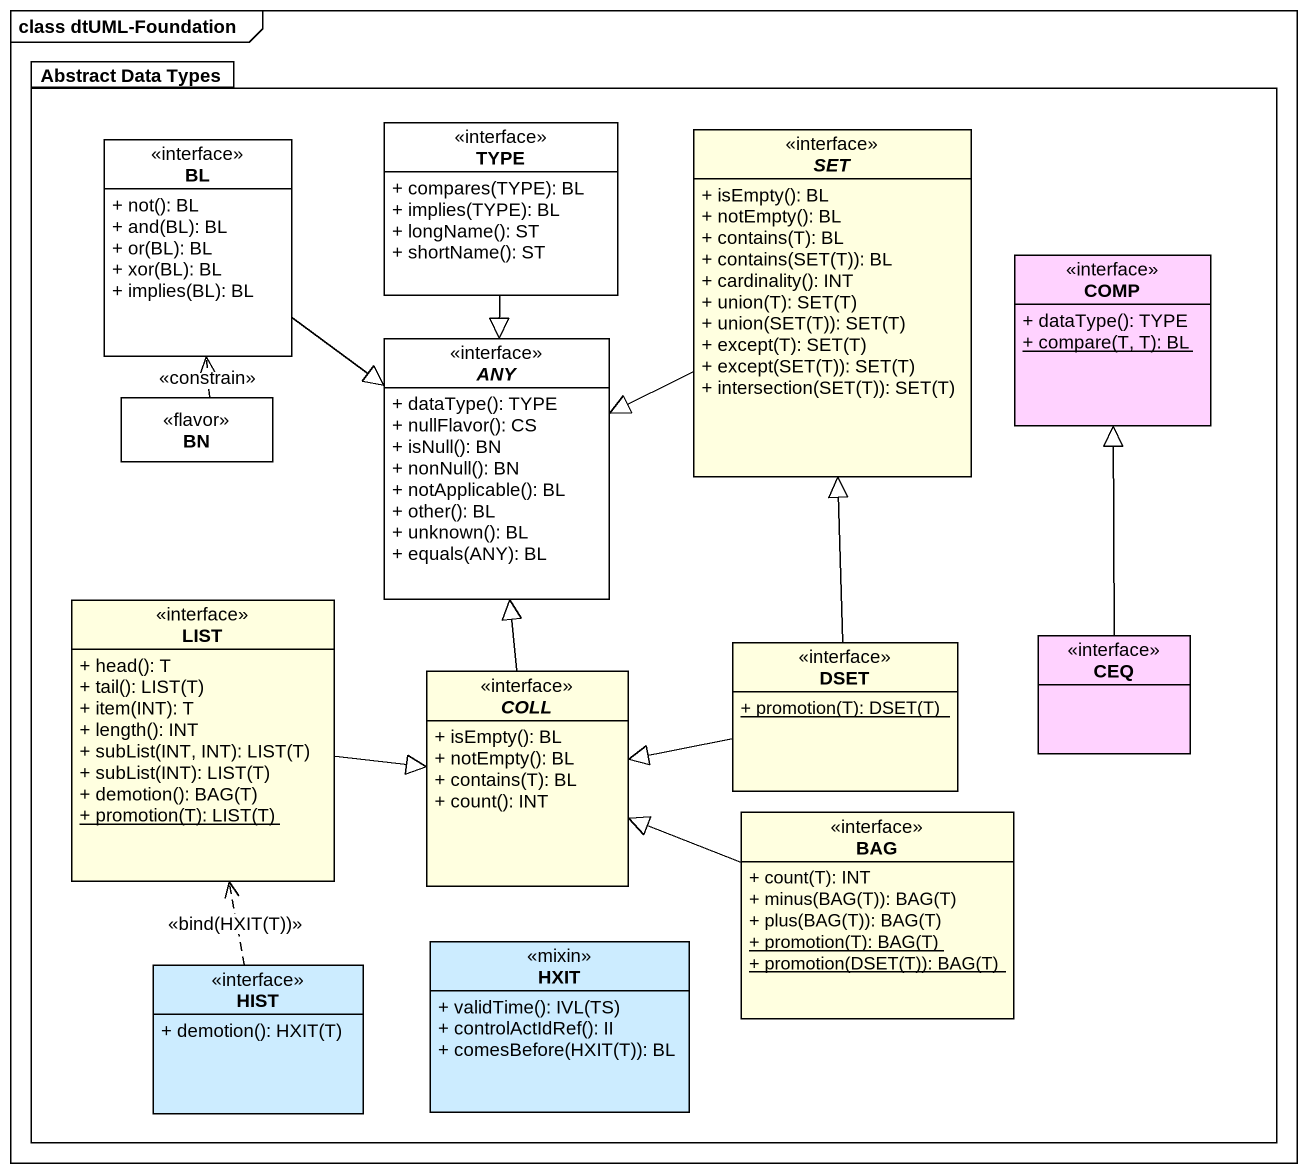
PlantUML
@startuml
mainframe class dtUML-Foundation
hide circle
hide empty members
skinparam classAttributeIconSize 0
package "Abstract Data Types" as Abstract_Data_Types #FFFFFF {
  class BL <<interface>> #FFFFFF {
    + not(): BL
    + and(BL): BL
    + or(BL): BL
    + xor(BL): BL
    + implies(BL): BL
  }
  class TYPE <<interface>> #FFFFFF {
    + compares(TYPE): BL
    + implies(TYPE): BL
    + longName(): ST
    + shortName(): ST
  }
  abstract class "SET" as SET_ <<interface>> #FFFFE0 {
    + isEmpty(): BL
    + notEmpty(): BL
    + contains(T): BL
    + contains(SET(T)): BL
    + cardinality(): INT
    + union(T): SET(T)
    + union(SET(T)): SET(T)
    + except(T): SET(T)
    + except(SET(T)): SET(T)
    + intersection(SET(T)): SET(T)
  }
  class COMP <<interface>> #FFD2FF {
    + dataType(): TYPE
    {static} + compare(T, T): BL
  }
  abstract class ANY <<interface>> #FFFFFF {
    + dataType(): TYPE
    + nullFlavor(): CS
    + isNull(): BN
    + nonNull(): BN
    + notApplicable(): BL
    + other(): BL
    + unknown(): BL
    + equals(ANY): BL
  }
  class BN <<flavor>> #FFFFFF
  class LIST <<interface>> #FFFFE0 {
    + head(): T
    + tail(): LIST(T)
    + item(INT): T
    + length(): INT
    + subList(INT, INT): LIST(T)
    + subList(INT): LIST(T)
    + demotion(): BAG(T)
    {static} + promotion(T): LIST(T)
  }
  abstract class COLL <<interface>> #FFFFE0 {
    + isEmpty(): BL
    + notEmpty(): BL
    + contains(T): BL
    + count(): INT
  }
  class DSET <<interface>> #FFFFE0 {
    {static} + promotion(T): DSET(T)
  }
  class CEQ <<interface>> #FFD2FF
  class BAG <<interface>> #FFFFE0 {
    + count(T): INT
    + minus(BAG(T)): BAG(T)
    + plus(BAG(T)): BAG(T)
    {static} + promotion(T): BAG(T)
    {static} + promotion(DSET(T)): BAG(T)
  }
  class HIST <<interface>> #CCECFF {
    + demotion(): HXIT(T)
  }
  class HXIT <<mixin>> #CCECFF {
    + validTime(): IVL(TS)
    + controlActIdRef(): II
    + comesBefore(HXIT(T)): BL
  }
}
BL --|> ANY
TYPE --|> ANY
SET_ -left-|> ANY
BN .up.> BL : <<constrain>>
LIST -right-|> COLL
COLL -up-|> ANY
DSET -up-|> SET_
DSET -left-|> COLL
CEQ -up-|> COMP
BAG -left-|> COLL
HIST .up.> LIST : <<bind(HXIT(T))>>
@enduml
